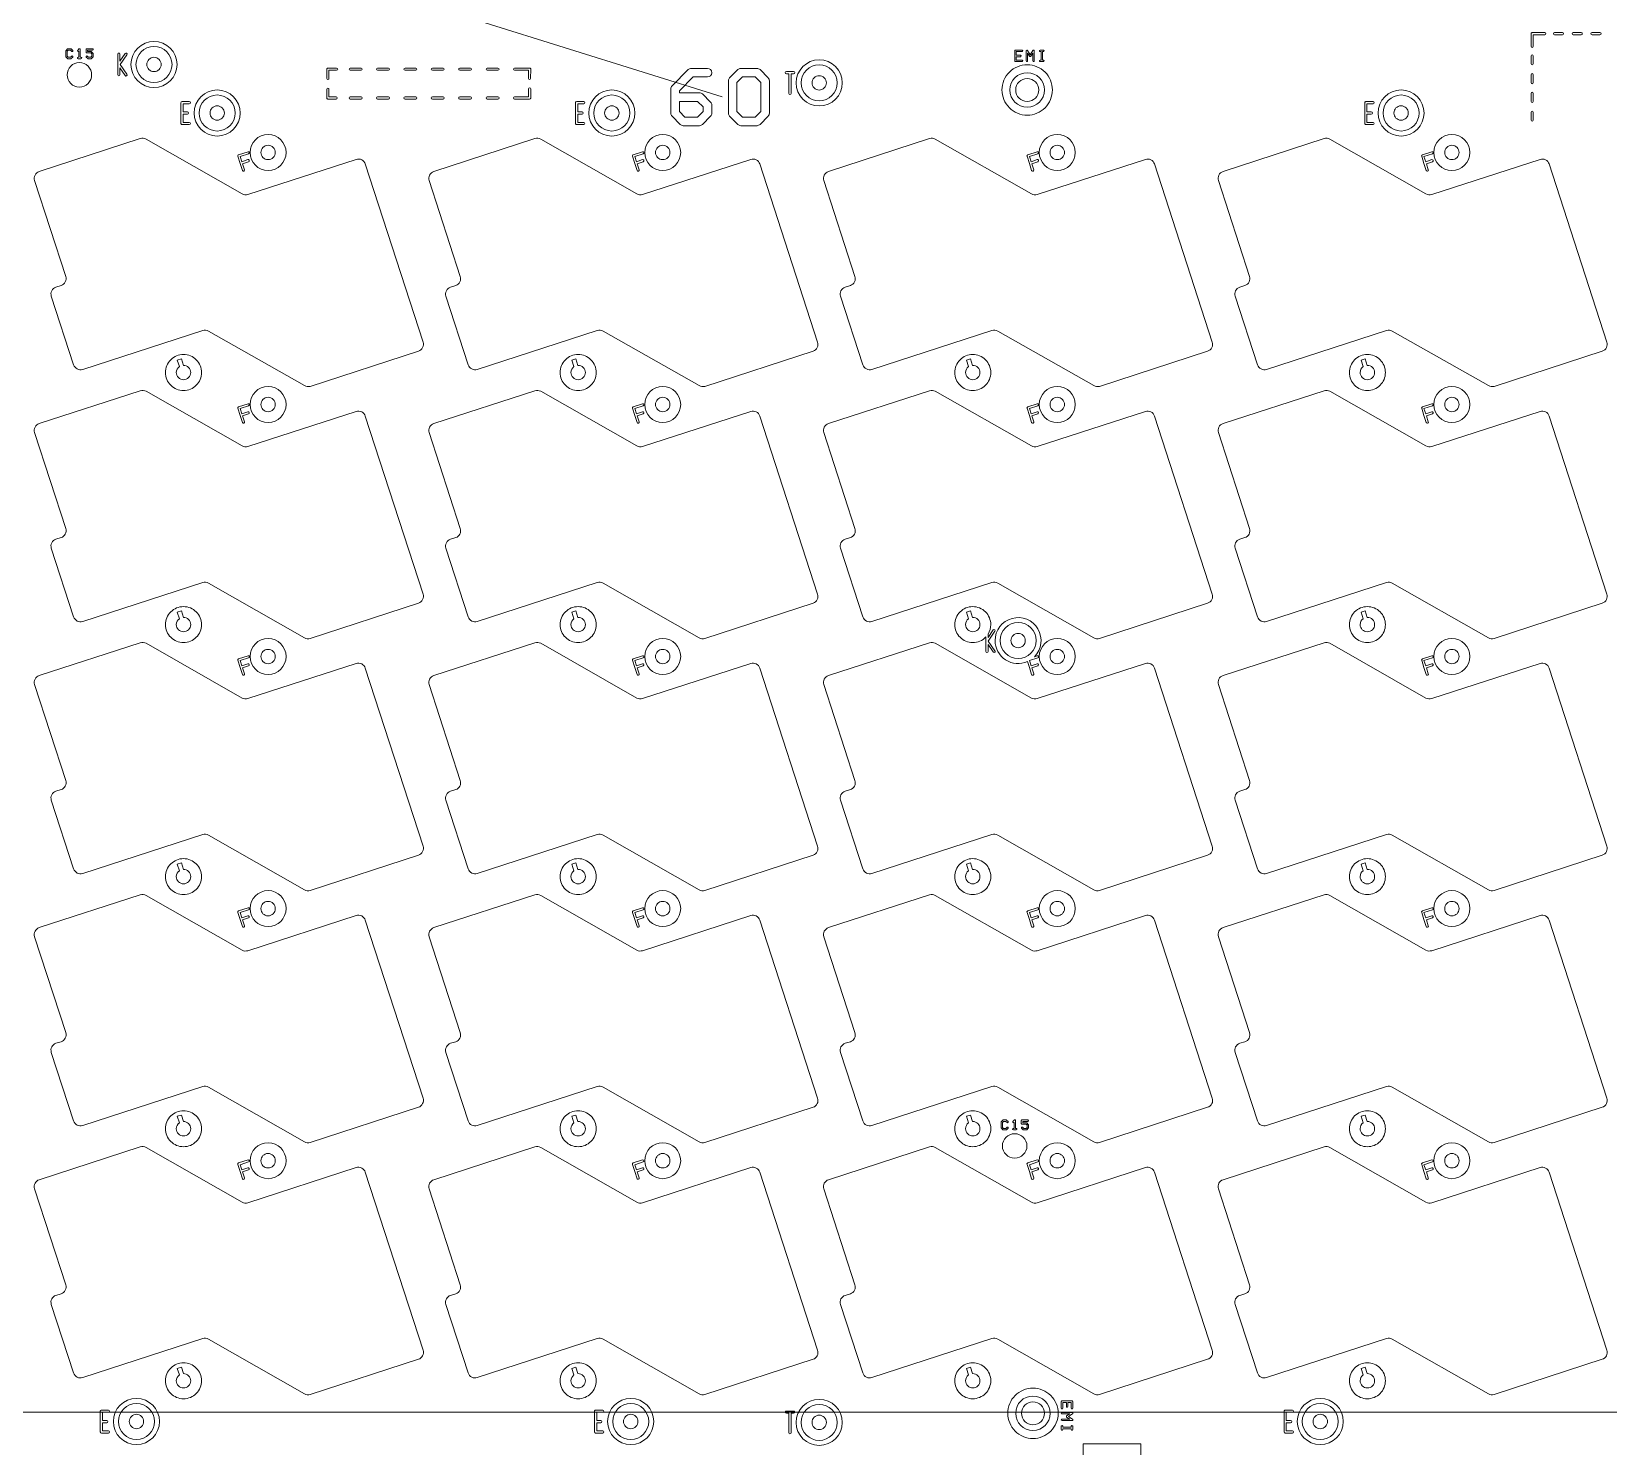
# Model space of a CAD drawing. Extents: x 3811 to 4077, y -444 to -307.
# Drawn here: x 4045.59 to 4056.54, y -386.35 to -376.53 of the extents above; entities that cross this region are included whole.
import ezdxf

# ---------------------------------------------------------------- set-up
doc = ezdxf.new("R2010")
doc.units = 0
doc.layers.get('0').update_dxf_attribs({"lineweight": 9})
doc.layers.add('備註', color=1, linetype='Continuous', lineweight=9)

msp = doc.modelspace()

# ---------------------------------------------------------------- linework, layer by layer
msp.add_line((4052.601, -376.735), (4052.59, -376.735))
at = {"linetype": 'Continuous'}
for points in [[(4055.999, -376.629), (4055.999, -376.541, -0.414239), (4056.007, -376.534), (4056.094, -376.534, -1), (4056.094, -376.549), (4056.014, -376.549), (4056.014, -376.629, -1)], [(4056.162, -376.549, -1), (4056.162, -376.534), (4056.217, -376.534, -1), (4056.217, -376.549)], [(4056.292, -376.549, -1), (4056.292, -376.534), (4056.347, -376.534, -1), (4056.347, -376.549)], [(4056.422, -376.549, -1), (4056.422, -376.534), (4056.477, -376.534, -1), (4056.477, -376.549)], [(4045.825, -376.7), (4045.825, -376.66, -0.200121), (4045.827, -376.657), (4045.837, -376.647, -0.200121), (4045.84, -376.646), (4045.86, -376.646, -0.200121), (4045.863, -376.647), (4045.873, -376.657, -1), (4045.866, -376.664), (4045.858, -376.656), (4045.842, -376.656), (4045.835, -376.663), (4045.835, -376.698), (4045.842, -376.705), (4045.858, -376.705), (4045.866, -376.697, -1), (4045.873, -376.704), (4045.863, -376.714, -0.200121), (4045.86, -376.715), (4045.84, -376.715, -0.200121), (4045.837, -376.714), (4045.827, -376.704, -0.200121)], [(4045.965, -376.67), (4045.965, -376.651, -0.414253), (4045.97, -376.646), (4046.01, -376.646, -1), (4046.01, -376.656), (4045.975, -376.656), (4045.975, -376.665), (4046, -376.665, -0.200121), (4046.003, -376.667), (4046.013, -376.677, -0.200121), (4046.015, -376.68), (4046.015, -376.7, -0.200121), (4046.013, -376.704), (4046.003, -376.714, -0.200121), (4046, -376.715), (4045.98, -376.715, -0.200121), (4045.977, -376.714), (4045.967, -376.704, -1), (4045.974, -376.697), (4045.982, -376.705), (4045.998, -376.705), (4046.005, -376.698), (4046.005, -376.682), (4045.998, -376.675), (4045.97, -376.675, -0.414253)], [(4045.834, -376.827, -0.414215), (4045.919, -376.742, -0.414215), (4046.004, -376.827, -0.414215), (4045.919, -376.912, -0.414215)], [(4046.387, -376.755, -0.414217), (4046.437, -376.705, -0.414217), (4046.487, -376.755, -0.414217), (4046.437, -376.805, -0.414217)], [(4052.325, -376.932, -0.414215), (4052.5, -376.757, -0.414215), (4052.675, -376.932, -0.414215), (4052.5, -377.107, -0.414215)], [(4052.413, -376.73), (4052.413, -376.696), (4052.413, -376.661, -0.414253), (4052.418, -376.656), (4052.464, -376.656, -1), (4052.464, -376.666), (4052.423, -376.666), (4052.423, -376.691), (4052.453, -376.691, -1), (4052.453, -376.701), (4052.423, -376.701), (4052.423, -376.725), (4052.464, -376.725, -1), (4052.464, -376.735), (4052.418, -376.735, -0.414253)], [(4055.999, -376.751), (4055.999, -376.696, -1), (4056.014, -376.696), (4056.014, -376.751, -1)], [(4047.637, -376.852), (4047.637, -376.788, -0.414241), (4047.645, -376.78), (4047.705, -376.78, -1), (4047.705, -376.795), (4047.652, -376.795), (4047.652, -376.852, -1)], [(4047.8, -376.795, -1), (4047.8, -376.78), (4047.875, -376.78, -1), (4047.875, -376.795)], [(4047.99, -376.795, -1), (4047.99, -376.78), (4048.065, -376.78, -1), (4048.065, -376.795)], [(4048.18, -376.795, -1), (4048.18, -376.78), (4048.255, -376.78, -1), (4048.255, -376.795)], [(4048.37, -376.795, -1), (4048.37, -376.78), (4048.445, -376.78, -1), (4048.445, -376.795)], [(4048.56, -376.795, -1), (4048.56, -376.78), (4048.635, -376.78, -1), (4048.635, -376.795)], [(4048.75, -376.795, -1), (4048.75, -376.78), (4048.825, -376.78, -1), (4048.825, -376.795)], [(4048.94, -376.795, -1), (4048.94, -376.78), (4049.045, -376.78, -0.414526), (4049.053, -376.788), (4049.052, -376.852, -1), (4049.037, -376.852), (4049.038, -376.795)], [(4050.025, -377.093), (4050.025, -376.981), (4050.025, -376.925, -0.199467), (4050.034, -376.903), (4050.146, -376.791, -0.199467), (4050.167, -376.782), (4050.28, -376.782, -1), (4050.28, -376.842), (4050.18, -376.842), (4050.085, -376.937), (4050.085, -376.951), (4050.224, -376.951, -0.199467), (4050.245, -376.96), (4050.301, -377.016, -0.199467), (4050.31, -377.037), (4050.31, -377.093, -0.199467), (4050.301, -377.115), (4050.245, -377.171, -0.199467), (4050.224, -377.18), (4050.111, -377.18, -0.199467), (4050.09, -377.171), (4050.034, -377.115, -0.199467)], [(4050.425, -377.093), (4050.425, -376.868, -0.199467), (4050.434, -376.847), (4050.49, -376.791, -0.199467), (4050.511, -376.782), (4050.624, -376.782, -0.199467), (4050.645, -376.791), (4050.701, -376.847, -0.199467), (4050.71, -376.868), (4050.71, -377.093, -0.199467), (4050.701, -377.115), (4050.645, -377.171, -0.199467), (4050.624, -377.18), (4050.511, -377.18, -0.199467), (4050.49, -377.171), (4050.434, -377.115, -0.199467)], [(4050.828, -376.819, -1), (4050.828, -376.804), (4050.853, -376.804), (4050.878, -376.804, -1), (4050.878, -376.819), (4050.86, -376.819), (4050.86, -376.956, -1), (4050.845, -376.956), (4050.845, -376.819)], [(4051.006, -376.883, -0.414217), (4051.056, -376.833, -0.414217), (4051.106, -376.883, -0.414217), (4051.056, -376.933, -0.414217)], [(4055.999, -376.881), (4055.999, -376.826, -1), (4056.014, -376.826), (4056.014, -376.881, -1)], [(4047.637, -376.988), (4047.637, -376.927, -1), (4047.652, -376.927), (4047.652, -376.98), (4047.702, -376.98, -1), (4047.702, -376.995), (4047.645, -376.995, -0.414241)], [(4047.8, -376.995, -1), (4047.8, -376.98), (4047.875, -376.98, -1), (4047.875, -376.995)], [(4047.99, -376.995, -1), (4047.99, -376.98), (4048.065, -376.98, -1), (4048.065, -376.995)], [(4048.18, -376.995, -1), (4048.18, -376.98), (4048.255, -376.98, -1), (4048.255, -376.995)], [(4048.37, -376.995, -1), (4048.37, -376.98), (4048.445, -376.98, -1), (4048.445, -376.995)], [(4048.56, -376.995, -1), (4048.56, -376.98), (4048.635, -376.98, -1), (4048.635, -376.995)], [(4048.75, -376.995, -1), (4048.75, -376.98), (4048.825, -376.98, -1), (4048.825, -376.995)], [(4048.94, -376.995, -1), (4048.94, -376.98), (4049.038, -376.98), (4049.038, -376.924, -1), (4049.053, -376.924), (4049.053, -376.988, -0.414241), (4049.045, -376.995)], [(4055.999, -377.011), (4055.999, -376.956, -1), (4056.014, -376.956), (4056.014, -377.011, -1)], [(4046.624, -377.165), (4046.624, -377.093), (4046.624, -377.021, -0.414241), (4046.632, -377.013), (4046.682, -377.013, -1), (4046.682, -377.028), (4046.639, -377.028), (4046.639, -377.085), (4046.669, -377.085, -1), (4046.669, -377.1), (4046.639, -377.1), (4046.639, -377.157), (4046.682, -377.157, -1), (4046.682, -377.172), (4046.632, -377.172, -0.414241)], [(4046.826, -377.092, -0.414217), (4046.876, -377.042, -0.414217), (4046.926, -377.092, -0.414217), (4046.876, -377.142, -0.414217)], [(4049.364, -377.165), (4049.364, -377.093), (4049.364, -377.021, -0.414241), (4049.372, -377.013), (4049.422, -377.013, -1), (4049.422, -377.028), (4049.379, -377.028), (4049.379, -377.085), (4049.409, -377.085, -1), (4049.409, -377.1), (4049.379, -377.1), (4049.379, -377.157), (4049.422, -377.157, -1), (4049.422, -377.172), (4049.372, -377.172, -0.414241)], [(4049.566, -377.092, -0.414217), (4049.616, -377.042, -0.414217), (4049.666, -377.092, -0.414217), (4049.616, -377.142, -0.414217)], [(4054.844, -377.165), (4054.844, -377.093), (4054.844, -377.021, -0.414241), (4054.852, -377.013), (4054.902, -377.013, -1), (4054.902, -377.028), (4054.859, -377.028), (4054.859, -377.085), (4054.889, -377.085, -1), (4054.889, -377.1), (4054.859, -377.1), (4054.859, -377.157), (4054.902, -377.157, -1), (4054.902, -377.172), (4054.852, -377.172, -0.414241)], [(4055.046, -377.092, -0.414217), (4055.096, -377.042, -0.414217), (4055.146, -377.092, -0.414217), (4055.096, -377.142, -0.414217)], [(4055.999, -377.141), (4055.999, -377.086, -1), (4056.014, -377.086), (4056.014, -377.141, -1)], [(4045.608, -377.561, -0.41422), (4045.64, -377.498), (4046.342, -377.27, -0.211093), (4046.382, -377.274), (4047.049, -377.654, 0.211093), (4047.089, -377.658), (4047.841, -377.414, -0.41422), (4047.904, -377.446), (4048.305, -378.682, -0.414215), (4048.273, -378.745), (4047.522, -378.99, -0.211093), (4047.482, -378.985), (4046.815, -378.606, 0.211091), (4046.775, -378.601), (4045.942, -378.872, -0.414218), (4045.879, -378.84), (4045.724, -378.364, -0.414217), (4045.756, -378.301), (4045.792, -378.29, 0.414216), (4045.824, -378.227)], [(4048.348, -377.561, -0.41422), (4048.38, -377.498), (4049.082, -377.27, -0.211093), (4049.122, -377.274), (4049.789, -377.654, 0.211093), (4049.829, -377.658), (4050.581, -377.414, -0.41422), (4050.644, -377.446), (4051.045, -378.682, -0.414215), (4051.013, -378.745), (4050.262, -378.99, -0.211093), (4050.222, -378.985), (4049.555, -378.606, 0.211091), (4049.515, -378.601), (4048.682, -378.872, -0.414218), (4048.619, -378.84), (4048.464, -378.364, -0.414217), (4048.496, -378.301), (4048.532, -378.29, 0.414216), (4048.564, -378.227)], [(4051.088, -377.561, -0.41422), (4051.12, -377.498), (4051.822, -377.27, -0.211093), (4051.862, -377.274), (4052.529, -377.654, 0.211093), (4052.569, -377.658), (4053.321, -377.414, -0.41422), (4053.384, -377.446), (4053.785, -378.682, -0.414215), (4053.753, -378.745), (4053.002, -378.99, -0.211093), (4052.962, -378.985), (4052.295, -378.606, 0.211091), (4052.255, -378.601), (4051.422, -378.872, -0.414218), (4051.359, -378.84), (4051.204, -378.364, -0.414217), (4051.236, -378.301), (4051.272, -378.29, 0.414216), (4051.304, -378.227)], [(4053.828, -377.561, -0.41422), (4053.86, -377.498), (4054.562, -377.27, -0.211093), (4054.602, -377.274), (4055.269, -377.654, 0.211093), (4055.309, -377.658), (4056.061, -377.414, -0.41422), (4056.124, -377.446), (4056.525, -378.682, -0.414215), (4056.493, -378.745), (4055.742, -378.99, -0.211093), (4055.702, -378.985), (4055.035, -378.606, 0.211091), (4054.995, -378.601), (4054.162, -378.872, -0.414218), (4054.099, -378.84), (4053.944, -378.364, -0.414217), (4053.976, -378.301), (4054.012, -378.29, 0.414216), (4054.044, -378.227)], [(4047.019, -377.392, -0.414237), (4047.024, -377.382), (4047.09, -377.361, -1), (4047.094, -377.375), (4047.035, -377.394), (4047.047, -377.43), (4047.089, -377.416, -1), (4047.094, -377.43), (4047.052, -377.444), (4047.065, -377.486, -1), (4047.051, -377.491), (4047.035, -377.442), (4047.035, -377.442)], [(4047.179, -377.366, 0.414217), (4047.229, -377.416, 0.414217), (4047.279, -377.366, 0.414217), (4047.229, -377.316, 0.414217)], [(4049.759, -377.392, -0.414237), (4049.764, -377.382), (4049.83, -377.361, -1), (4049.834, -377.375), (4049.775, -377.394), (4049.787, -377.43), (4049.829, -377.416, -1), (4049.834, -377.43), (4049.792, -377.444), (4049.805, -377.486, -1), (4049.791, -377.491), (4049.775, -377.442), (4049.775, -377.442)], [(4049.919, -377.366, 0.414217), (4049.969, -377.416, 0.414217), (4050.019, -377.366, 0.414217), (4049.969, -377.316, 0.414217)], [(4052.499, -377.392, -0.414237), (4052.504, -377.382), (4052.57, -377.361, -1), (4052.574, -377.375), (4052.515, -377.394), (4052.527, -377.43), (4052.569, -377.416, -1), (4052.574, -377.43), (4052.532, -377.444), (4052.545, -377.486, -1), (4052.531, -377.491), (4052.515, -377.442), (4052.515, -377.442)], [(4052.659, -377.366, 0.414217), (4052.709, -377.416, 0.414217), (4052.759, -377.366, 0.414217), (4052.709, -377.316, 0.414217)], [(4055.239, -377.392, -0.414237), (4055.244, -377.382), (4055.31, -377.361, -1), (4055.314, -377.375), (4055.255, -377.394), (4055.267, -377.43), (4055.309, -377.416, -1), (4055.314, -377.43), (4055.272, -377.444), (4055.285, -377.486, -1), (4055.271, -377.491), (4055.255, -377.442), (4055.255, -377.442)], [(4055.399, -377.366, 0.414217), (4055.449, -377.416, 0.414217), (4055.499, -377.366, 0.414217), (4055.449, -377.316, 0.414217)], [(4046.517, -378.894, -0.414215), (4046.642, -378.769, -0.414215), (4046.767, -378.894, -0.414215), (4046.642, -379.019, -0.414215)], [(4046.592, -378.894, 0.414217), (4046.642, -378.944, 0.414217), (4046.692, -378.894, 0.414217), (4046.642, -378.844, 0.002897), (4046.641, -378.844), (4046.627, -378.799), (4046.598, -378.808), (4046.613, -378.853, 0.242589)], [(4049.257, -378.894, -0.414215), (4049.382, -378.769, -0.414215), (4049.507, -378.894, -0.414215), (4049.382, -379.019, -0.414215)], [(4049.332, -378.894, 0.414217), (4049.382, -378.944, 0.414217), (4049.432, -378.894, 0.414217), (4049.382, -378.844, 0.002897), (4049.381, -378.844), (4049.367, -378.799), (4049.338, -378.808), (4049.353, -378.853, 0.242589)], [(4051.997, -378.894, -0.414215), (4052.122, -378.769, -0.414215), (4052.247, -378.894, -0.414215), (4052.122, -379.019, -0.414215)], [(4052.072, -378.894, 0.414217), (4052.122, -378.944, 0.414217), (4052.172, -378.894, 0.414217), (4052.122, -378.844, 0.002897), (4052.121, -378.844), (4052.107, -378.799), (4052.078, -378.808), (4052.093, -378.853, 0.242589)], [(4054.737, -378.894, -0.414215), (4054.862, -378.769, -0.414215), (4054.987, -378.894, -0.414215), (4054.862, -379.019, -0.414215)], [(4054.812, -378.894, 0.414217), (4054.862, -378.944, 0.414217), (4054.912, -378.894, 0.414217), (4054.862, -378.844, 0.002897), (4054.861, -378.844), (4054.847, -378.799), (4054.818, -378.808), (4054.833, -378.853, 0.242589)], [(4045.608, -379.311, -0.41422), (4045.64, -379.248), (4046.342, -379.02, -0.211093), (4046.382, -379.024), (4047.049, -379.404, 0.211093), (4047.089, -379.408), (4047.841, -379.164, -0.41422), (4047.904, -379.196), (4048.305, -380.432, -0.414215), (4048.273, -380.495), (4047.522, -380.74, -0.211093), (4047.482, -380.735), (4046.815, -380.356, 0.211091), (4046.775, -380.351), (4045.942, -380.622, -0.414218), (4045.879, -380.59), (4045.724, -380.114, -0.414217), (4045.756, -380.051), (4045.792, -380.04, 0.414216), (4045.824, -379.977)], [(4048.348, -379.311, -0.41422), (4048.38, -379.248), (4049.082, -379.02, -0.211093), (4049.122, -379.024), (4049.789, -379.404, 0.211093), (4049.829, -379.408), (4050.581, -379.164, -0.41422), (4050.644, -379.196), (4051.045, -380.432, -0.414215), (4051.013, -380.495), (4050.262, -380.74, -0.211093), (4050.222, -380.735), (4049.555, -380.356, 0.211091), (4049.515, -380.351), (4048.682, -380.622, -0.414218), (4048.619, -380.59), (4048.464, -380.114, -0.414217), (4048.496, -380.051), (4048.532, -380.04, 0.414216), (4048.564, -379.977)], [(4051.088, -379.311, -0.41422), (4051.12, -379.248), (4051.822, -379.02, -0.211093), (4051.862, -379.024), (4052.529, -379.404, 0.211093), (4052.569, -379.408), (4053.321, -379.164, -0.41422), (4053.384, -379.196), (4053.785, -380.432, -0.414215), (4053.753, -380.495), (4053.002, -380.74, -0.211093), (4052.962, -380.735), (4052.295, -380.356, 0.211091), (4052.255, -380.351), (4051.422, -380.622, -0.414218), (4051.359, -380.59), (4051.204, -380.114, -0.414217), (4051.236, -380.051), (4051.272, -380.04, 0.414216), (4051.304, -379.977)], [(4053.828, -379.311, -0.41422), (4053.86, -379.248), (4054.562, -379.02, -0.211093), (4054.602, -379.024), (4055.269, -379.404, 0.211093), (4055.309, -379.408), (4056.061, -379.164, -0.41422), (4056.124, -379.196), (4056.525, -380.432, -0.414215), (4056.493, -380.495), (4055.742, -380.74, -0.211093), (4055.702, -380.735), (4055.035, -380.356, 0.211091), (4054.995, -380.351), (4054.162, -380.622, -0.414218), (4054.099, -380.59), (4053.944, -380.114, -0.414217), (4053.976, -380.051), (4054.012, -380.04, 0.414216), (4054.044, -379.977)], [(4047.019, -379.142, -0.414237), (4047.024, -379.132), (4047.09, -379.111, -1), (4047.094, -379.125), (4047.035, -379.144), (4047.047, -379.18), (4047.089, -379.166, -1), (4047.094, -379.18), (4047.052, -379.194), (4047.065, -379.236, -1), (4047.051, -379.241), (4047.035, -379.192), (4047.035, -379.192)], [(4047.179, -379.116, 0.414217), (4047.229, -379.166, 0.414217), (4047.279, -379.116, 0.414217), (4047.229, -379.066, 0.414217)], [(4049.759, -379.142, -0.414237), (4049.764, -379.132), (4049.83, -379.111, -1), (4049.834, -379.125), (4049.775, -379.144), (4049.787, -379.18), (4049.829, -379.166, -1), (4049.834, -379.18), (4049.792, -379.194), (4049.805, -379.236, -1), (4049.791, -379.241), (4049.775, -379.192), (4049.775, -379.192)], [(4049.919, -379.116, 0.414217), (4049.969, -379.166, 0.414217), (4050.019, -379.116, 0.414217), (4049.969, -379.066, 0.414217)], [(4052.499, -379.142, -0.414237), (4052.504, -379.132), (4052.57, -379.111, -1), (4052.574, -379.125), (4052.515, -379.144), (4052.527, -379.18), (4052.569, -379.166, -1), (4052.574, -379.18), (4052.532, -379.194), (4052.545, -379.236, -1), (4052.531, -379.241), (4052.515, -379.192), (4052.515, -379.192)], [(4052.659, -379.116, 0.414217), (4052.709, -379.166, 0.414217), (4052.759, -379.116, 0.414217), (4052.709, -379.066, 0.414217)], [(4055.239, -379.142, -0.414237), (4055.244, -379.132), (4055.31, -379.111, -1), (4055.314, -379.125), (4055.255, -379.144), (4055.267, -379.18), (4055.309, -379.166, -1), (4055.314, -379.18), (4055.272, -379.194), (4055.285, -379.236, -1), (4055.271, -379.241), (4055.255, -379.192), (4055.255, -379.192)], [(4055.399, -379.116, 0.414217), (4055.449, -379.166, 0.414217), (4055.499, -379.116, 0.414217), (4055.449, -379.066, 0.414217)], [(4046.517, -380.644, -0.414215), (4046.642, -380.519, -0.414215), (4046.767, -380.644, -0.414215), (4046.642, -380.769, -0.414215)], [(4046.592, -380.644, 0.414217), (4046.642, -380.694, 0.414217), (4046.692, -380.644, 0.414217), (4046.642, -380.594, 0.002897), (4046.641, -380.594), (4046.627, -380.549), (4046.598, -380.558), (4046.613, -380.603, 0.242589)], [(4049.257, -380.644, -0.414215), (4049.382, -380.519, -0.414215), (4049.507, -380.644, -0.414215), (4049.382, -380.769, -0.414215)], [(4049.332, -380.644, 0.414217), (4049.382, -380.694, 0.414217), (4049.432, -380.644, 0.414217), (4049.382, -380.594, 0.002897), (4049.381, -380.594), (4049.367, -380.549), (4049.338, -380.558), (4049.353, -380.603, 0.242589)], [(4052.072, -380.644, 0.414217), (4052.122, -380.694, 0.414217), (4052.172, -380.644, 0.414217), (4052.122, -380.594, 0.002897), (4052.121, -380.594), (4052.107, -380.549), (4052.078, -380.558), (4052.093, -380.603, 0.242589)], [(4052.277, -380.755, -1.492289), (4052.55, -380.867), (4052.57, -380.861, -1), (4052.574, -380.875), (4052.515, -380.894), (4052.527, -380.93), (4052.569, -380.916, -1), (4052.574, -380.93), (4052.532, -380.944), (4052.545, -380.986, -1), (4052.531, -380.991), (4052.515, -380.942), (4052.515, -380.942), (4052.502, -380.901, -0.543081)], [(4054.737, -380.644, -0.414215), (4054.862, -380.519, -0.414215), (4054.987, -380.644, -0.414215), (4054.862, -380.769, -0.414215)], [(4054.812, -380.644, 0.414217), (4054.862, -380.694, 0.414217), (4054.912, -380.644, 0.414217), (4054.862, -380.594, 0.002897), (4054.861, -380.594), (4054.847, -380.549), (4054.818, -380.558), (4054.833, -380.603, 0.242589)], [(4052.387, -380.755, -0.414217), (4052.437, -380.705, -0.414217), (4052.487, -380.755, -0.414217), (4052.437, -380.805, -0.414217)], [(4045.608, -381.061, -0.41422), (4045.64, -380.998), (4046.342, -380.77, -0.211093), (4046.382, -380.774), (4047.049, -381.154, 0.211093), (4047.089, -381.158), (4047.841, -380.914, -0.41422), (4047.904, -380.946), (4048.305, -382.182, -0.414215), (4048.273, -382.245), (4047.522, -382.49, -0.211093), (4047.482, -382.485), (4046.815, -382.106, 0.211091), (4046.775, -382.101), (4045.942, -382.372, -0.414218), (4045.879, -382.34), (4045.724, -381.864, -0.414217), (4045.756, -381.801), (4045.792, -381.79, 0.414216), (4045.824, -381.727)], [(4048.348, -381.061, -0.41422), (4048.38, -380.998), (4049.082, -380.77, -0.211093), (4049.122, -380.774), (4049.789, -381.154, 0.211093), (4049.829, -381.158), (4050.581, -380.914, -0.41422), (4050.644, -380.946), (4051.045, -382.182, -0.414215), (4051.013, -382.245), (4050.262, -382.49, -0.211093), (4050.222, -382.485), (4049.555, -382.106, 0.211091), (4049.515, -382.101), (4048.682, -382.372, -0.414218), (4048.619, -382.34), (4048.464, -381.864, -0.414217), (4048.496, -381.801), (4048.532, -381.79, 0.414216), (4048.564, -381.727)], [(4051.088, -381.061, -0.41422), (4051.12, -380.998), (4051.822, -380.77, -0.211093), (4051.862, -380.774), (4052.529, -381.154, 0.211093), (4052.569, -381.158), (4053.321, -380.914, -0.41422), (4053.384, -380.946), (4053.785, -382.182, -0.414215), (4053.753, -382.245), (4053.002, -382.49, -0.211093), (4052.962, -382.485), (4052.295, -382.106, 0.211091), (4052.255, -382.101), (4051.422, -382.372, -0.414218), (4051.359, -382.34), (4051.204, -381.864, -0.414217), (4051.236, -381.801), (4051.272, -381.79, 0.414216), (4051.304, -381.727)], [(4053.828, -381.061, -0.41422), (4053.86, -380.998), (4054.562, -380.77, -0.211093), (4054.602, -380.774), (4055.269, -381.154, 0.211093), (4055.309, -381.158), (4056.061, -380.914, -0.41422), (4056.124, -380.946), (4056.525, -382.182, -0.414215), (4056.493, -382.245), (4055.742, -382.49, -0.211093), (4055.702, -382.485), (4055.035, -382.106, 0.211091), (4054.995, -382.101), (4054.162, -382.372, -0.414218), (4054.099, -382.34), (4053.944, -381.864, -0.414217), (4053.976, -381.801), (4054.012, -381.79, 0.414216), (4054.044, -381.727)], [(4047.019, -380.892, -0.414237), (4047.024, -380.882), (4047.09, -380.861, -1), (4047.094, -380.875), (4047.035, -380.894), (4047.047, -380.93), (4047.089, -380.916, -1), (4047.094, -380.93), (4047.052, -380.944), (4047.065, -380.986, -1), (4047.051, -380.991), (4047.035, -380.942), (4047.035, -380.942)], [(4047.179, -380.866, 0.414217), (4047.229, -380.916, 0.414217), (4047.279, -380.866, 0.414217), (4047.229, -380.816, 0.414217)], [(4049.759, -380.892, -0.414237), (4049.764, -380.882), (4049.83, -380.861, -1), (4049.834, -380.875), (4049.775, -380.894), (4049.787, -380.93), (4049.829, -380.916, -1), (4049.834, -380.93), (4049.792, -380.944), (4049.805, -380.986, -1), (4049.791, -380.991), (4049.775, -380.942), (4049.775, -380.942)], [(4049.919, -380.866, 0.414217), (4049.969, -380.916, 0.414217), (4050.019, -380.866, 0.414217), (4049.969, -380.816, 0.414217)], [(4052.659, -380.866, 0.414217), (4052.709, -380.916, 0.414217), (4052.759, -380.866, 0.414217), (4052.709, -380.816, 0.414217)], [(4055.239, -380.892, -0.414237), (4055.244, -380.882), (4055.31, -380.861, -1), (4055.314, -380.875), (4055.255, -380.894), (4055.267, -380.93), (4055.309, -380.916, -1), (4055.314, -380.93), (4055.272, -380.944), (4055.285, -380.986, -1), (4055.271, -380.991), (4055.255, -380.942), (4055.255, -380.942)], [(4055.399, -380.866, 0.414217), (4055.449, -380.916, 0.414217), (4055.499, -380.866, 0.414217), (4055.449, -380.816, 0.414217)], [(4046.517, -382.394, -0.414215), (4046.642, -382.269, -0.414215), (4046.767, -382.394, -0.414215), (4046.642, -382.519, -0.414215)], [(4046.592, -382.394, 0.414217), (4046.642, -382.444, 0.414217), (4046.692, -382.394, 0.414217), (4046.642, -382.344, 0.002897), (4046.641, -382.344), (4046.627, -382.299), (4046.598, -382.308), (4046.613, -382.353, 0.242589)], [(4049.257, -382.394, -0.414215), (4049.382, -382.269, -0.414215), (4049.507, -382.394, -0.414215), (4049.382, -382.519, -0.414215)], [(4049.332, -382.394, 0.414217), (4049.382, -382.444, 0.414217), (4049.432, -382.394, 0.414217), (4049.382, -382.344, 0.002897), (4049.381, -382.344), (4049.367, -382.299), (4049.338, -382.308), (4049.353, -382.353, 0.242589)], [(4051.997, -382.394, -0.414215), (4052.122, -382.269, -0.414215), (4052.247, -382.394, -0.414215), (4052.122, -382.519, -0.414215)], [(4052.072, -382.394, 0.414217), (4052.122, -382.444, 0.414217), (4052.172, -382.394, 0.414217), (4052.122, -382.344, 0.002897), (4052.121, -382.344), (4052.107, -382.299), (4052.078, -382.308), (4052.093, -382.353, 0.242589)], [(4054.737, -382.394, -0.414215), (4054.862, -382.269, -0.414215), (4054.987, -382.394, -0.414215), (4054.862, -382.519, -0.414215)], [(4054.812, -382.394, 0.414217), (4054.862, -382.444, 0.414217), (4054.912, -382.394, 0.414217), (4054.862, -382.344, 0.002897), (4054.861, -382.344), (4054.847, -382.299), (4054.818, -382.308), (4054.833, -382.353, 0.242589)], [(4045.608, -382.811, -0.41422), (4045.64, -382.748), (4046.342, -382.52, -0.211093), (4046.382, -382.524), (4047.049, -382.904, 0.211093), (4047.089, -382.908), (4047.841, -382.664, -0.41422), (4047.904, -382.696), (4048.305, -383.932, -0.414215), (4048.273, -383.995), (4047.522, -384.24, -0.211093), (4047.482, -384.235), (4046.815, -383.856, 0.211091), (4046.775, -383.851), (4045.942, -384.122, -0.414218), (4045.879, -384.09), (4045.724, -383.614, -0.414217), (4045.756, -383.551), (4045.792, -383.54, 0.414216), (4045.824, -383.477)], [(4047.179, -382.616, 0.414217), (4047.229, -382.666, 0.414217), (4047.279, -382.616, 0.414217), (4047.229, -382.566, 0.414217)], [(4048.348, -382.811, -0.41422), (4048.38, -382.748), (4049.082, -382.52, -0.211093), (4049.122, -382.524), (4049.789, -382.904, 0.211093), (4049.829, -382.908), (4050.581, -382.664, -0.41422), (4050.644, -382.696), (4051.045, -383.932, -0.414215), (4051.013, -383.995), (4050.262, -384.24, -0.211093), (4050.222, -384.235), (4049.555, -383.856, 0.211091), (4049.515, -383.851), (4048.682, -384.122, -0.414218), (4048.619, -384.09), (4048.464, -383.614, -0.414217), (4048.496, -383.551), (4048.532, -383.54, 0.414216), (4048.564, -383.477)], [(4049.919, -382.616, 0.414217), (4049.969, -382.666, 0.414217), (4050.019, -382.616, 0.414217), (4049.969, -382.566, 0.414217)], [(4051.088, -382.811, -0.41422), (4051.12, -382.748), (4051.822, -382.52, -0.211093), (4051.862, -382.524), (4052.529, -382.904, 0.211093), (4052.569, -382.908), (4053.321, -382.664, -0.41422), (4053.384, -382.696), (4053.785, -383.932, -0.414215), (4053.753, -383.995), (4053.002, -384.24, -0.211093), (4052.962, -384.235), (4052.295, -383.856, 0.211091), (4052.255, -383.851), (4051.422, -384.122, -0.414218), (4051.359, -384.09), (4051.204, -383.614, -0.414217), (4051.236, -383.551), (4051.272, -383.54, 0.414216), (4051.304, -383.477)], [(4052.659, -382.616, 0.414217), (4052.709, -382.666, 0.414217), (4052.759, -382.616, 0.414217), (4052.709, -382.566, 0.414217)], [(4053.828, -382.811, -0.41422), (4053.86, -382.748), (4054.562, -382.52, -0.211093), (4054.602, -382.524), (4055.269, -382.904, 0.211093), (4055.309, -382.908), (4056.061, -382.664, -0.41422), (4056.124, -382.696), (4056.525, -383.932, -0.414215), (4056.493, -383.995), (4055.742, -384.24, -0.211093), (4055.702, -384.235), (4055.035, -383.856, 0.211091), (4054.995, -383.851), (4054.162, -384.122, -0.414218), (4054.099, -384.09), (4053.944, -383.614, -0.414217), (4053.976, -383.551), (4054.012, -383.54, 0.414216), (4054.044, -383.477)], [(4055.399, -382.616, 0.414217), (4055.449, -382.666, 0.414217), (4055.499, -382.616, 0.414217), (4055.449, -382.566, 0.414217)], [(4047.019, -382.642, -0.414237), (4047.024, -382.632), (4047.09, -382.611, -1), (4047.094, -382.625), (4047.035, -382.644), (4047.047, -382.68), (4047.089, -382.666, -1), (4047.094, -382.68), (4047.052, -382.694), (4047.065, -382.736, -1), (4047.051, -382.741), (4047.035, -382.692), (4047.035, -382.692)], [(4049.759, -382.642, -0.414237), (4049.764, -382.632), (4049.83, -382.611, -1), (4049.834, -382.625), (4049.775, -382.644), (4049.787, -382.68), (4049.829, -382.666, -1), (4049.834, -382.68), (4049.792, -382.694), (4049.805, -382.736, -1), (4049.791, -382.741), (4049.775, -382.692), (4049.775, -382.692)], [(4052.499, -382.642, -0.414237), (4052.504, -382.632), (4052.57, -382.611, -1), (4052.574, -382.625), (4052.515, -382.644), (4052.527, -382.68), (4052.569, -382.666, -1), (4052.574, -382.68), (4052.532, -382.694), (4052.545, -382.736, -1), (4052.531, -382.741), (4052.515, -382.692), (4052.515, -382.692)], [(4055.239, -382.642, -0.414237), (4055.244, -382.632), (4055.31, -382.611, -1), (4055.314, -382.625), (4055.255, -382.644), (4055.267, -382.68), (4055.309, -382.666, -1), (4055.314, -382.68), (4055.272, -382.694), (4055.285, -382.736, -1), (4055.271, -382.741), (4055.255, -382.692), (4055.255, -382.692)], [(4046.517, -384.144, -0.414215), (4046.642, -384.019, -0.414215), (4046.767, -384.144, -0.414215), (4046.642, -384.269, -0.414215)], [(4046.592, -384.144, 0.414217), (4046.642, -384.194, 0.414217), (4046.692, -384.144, 0.414217), (4046.642, -384.094, 0.002897), (4046.641, -384.094), (4046.627, -384.049), (4046.598, -384.058), (4046.613, -384.103, 0.242589)], [(4049.257, -384.144, -0.414215), (4049.382, -384.019, -0.414215), (4049.507, -384.144, -0.414215), (4049.382, -384.269, -0.414215)], [(4049.332, -384.144, 0.414217), (4049.382, -384.194, 0.414217), (4049.432, -384.144, 0.414217), (4049.382, -384.094, 0.002897), (4049.381, -384.094), (4049.367, -384.049), (4049.338, -384.058), (4049.353, -384.103, 0.242589)], [(4051.997, -384.144, -0.414215), (4052.122, -384.019, -0.414215), (4052.247, -384.144, -0.414215), (4052.122, -384.269, -0.414215)], [(4052.072, -384.144, 0.414217), (4052.122, -384.194, 0.414217), (4052.172, -384.144, 0.414217), (4052.122, -384.094, 0.002897), (4052.121, -384.094), (4052.107, -384.049), (4052.078, -384.058), (4052.093, -384.103, 0.242589)], [(4052.319, -384.138), (4052.319, -384.098, -0.200121), (4052.321, -384.094), (4052.331, -384.084, -0.200121), (4052.334, -384.083), (4052.354, -384.083, -0.200121), (4052.357, -384.084), (4052.367, -384.094, -1), (4052.36, -384.101), (4052.352, -384.093), (4052.336, -384.093), (4052.329, -384.1), (4052.329, -384.135), (4052.336, -384.142), (4052.352, -384.142), (4052.36, -384.134, -1), (4052.367, -384.141), (4052.357, -384.151, -0.200121), (4052.354, -384.152), (4052.334, -384.152, -0.200121), (4052.331, -384.151), (4052.321, -384.141, -0.200121)], [(4052.459, -384.108), (4052.459, -384.088, -0.414253), (4052.464, -384.083), (4052.504, -384.083, -1), (4052.504, -384.093), (4052.469, -384.093), (4052.469, -384.103), (4052.494, -384.103, -0.200121), (4052.497, -384.104), (4052.507, -384.114, -0.200121), (4052.509, -384.118), (4052.509, -384.138, -0.200121), (4052.507, -384.141), (4052.497, -384.151, -0.200121), (4052.494, -384.152), (4052.474, -384.152, -0.200121), (4052.471, -384.151), (4052.461, -384.141, -1), (4052.468, -384.134), (4052.476, -384.142), (4052.492, -384.142), (4052.499, -384.135), (4052.499, -384.12), (4052.492, -384.113), (4052.464, -384.113, -0.414253)], [(4054.737, -384.144, -0.414215), (4054.862, -384.019, -0.414215), (4054.987, -384.144, -0.414215), (4054.862, -384.269, -0.414215)], [(4054.812, -384.144, 0.414217), (4054.862, -384.194, 0.414217), (4054.912, -384.144, 0.414217), (4054.862, -384.094, 0.002897), (4054.861, -384.094), (4054.847, -384.049), (4054.818, -384.058), (4054.833, -384.103, 0.242589)], [(4052.328, -384.264, -0.414215), (4052.413, -384.179, -0.414215), (4052.498, -384.264, -0.414215), (4052.413, -384.349, -0.414215)], [(4045.608, -384.561, -0.41422), (4045.64, -384.498), (4046.342, -384.27, -0.211093), (4046.382, -384.274), (4047.049, -384.654, 0.211093), (4047.089, -384.658), (4047.841, -384.414, -0.41422), (4047.904, -384.446), (4048.305, -385.682, -0.414215), (4048.273, -385.745), (4047.522, -385.99, -0.211093), (4047.482, -385.985), (4046.815, -385.606, 0.211091), (4046.775, -385.601), (4045.942, -385.872, -0.414218), (4045.879, -385.84), (4045.724, -385.364, -0.414217), (4045.756, -385.301), (4045.792, -385.29, 0.414216), (4045.824, -385.227)], [(4047.179, -384.366, 0.414217), (4047.229, -384.416, 0.414217), (4047.279, -384.366, 0.414217), (4047.229, -384.316, 0.414217)], [(4048.348, -384.561, -0.41422), (4048.38, -384.498), (4049.082, -384.27, -0.211093), (4049.122, -384.274), (4049.789, -384.654, 0.211093), (4049.829, -384.658), (4050.581, -384.414, -0.41422), (4050.644, -384.446), (4051.045, -385.682, -0.414215), (4051.013, -385.745), (4050.262, -385.99, -0.211093), (4050.222, -385.985), (4049.555, -385.606, 0.211091), (4049.515, -385.601), (4048.682, -385.872, -0.414218), (4048.619, -385.84), (4048.464, -385.364, -0.414217), (4048.496, -385.301), (4048.532, -385.29, 0.414216), (4048.564, -385.227)], [(4049.919, -384.366, 0.414217), (4049.969, -384.416, 0.414217), (4050.019, -384.366, 0.414217), (4049.969, -384.316, 0.414217)], [(4051.088, -384.561, -0.41422), (4051.12, -384.498), (4051.822, -384.27, -0.211093), (4051.862, -384.274), (4052.529, -384.654, 0.211093), (4052.569, -384.658), (4053.321, -384.414, -0.41422), (4053.384, -384.446), (4053.785, -385.682, -0.414215), (4053.753, -385.745), (4053.002, -385.99, -0.211093), (4052.962, -385.985), (4052.295, -385.606, 0.211091), (4052.255, -385.601), (4051.422, -385.872, -0.414218), (4051.359, -385.84), (4051.204, -385.364, -0.414217), (4051.236, -385.301), (4051.272, -385.29, 0.414216), (4051.304, -385.227)], [(4052.659, -384.366, 0.414217), (4052.709, -384.416, 0.414217), (4052.759, -384.366, 0.414217), (4052.709, -384.316, 0.414217)], [(4053.828, -384.561, -0.41422), (4053.86, -384.498), (4054.562, -384.27, -0.211093), (4054.602, -384.274), (4055.269, -384.654, 0.211093), (4055.309, -384.658), (4056.061, -384.414, -0.41422), (4056.124, -384.446), (4056.525, -385.682, -0.414215), (4056.493, -385.745), (4055.742, -385.99, -0.211093), (4055.702, -385.985), (4055.035, -385.606, 0.211091), (4054.995, -385.601), (4054.162, -385.872, -0.414218), (4054.099, -385.84), (4053.944, -385.364, -0.414217), (4053.976, -385.301), (4054.012, -385.29, 0.414216), (4054.044, -385.227)], [(4055.399, -384.366, 0.414217), (4055.449, -384.416, 0.414217), (4055.499, -384.366, 0.414217), (4055.449, -384.316, 0.414217)], [(4047.019, -384.392, -0.414237), (4047.024, -384.382), (4047.09, -384.361, -1), (4047.094, -384.375), (4047.035, -384.394), (4047.047, -384.43), (4047.089, -384.416, -1), (4047.094, -384.43), (4047.052, -384.444), (4047.065, -384.486, -1), (4047.051, -384.491), (4047.035, -384.442), (4047.035, -384.442)], [(4049.759, -384.392, -0.414237), (4049.764, -384.382), (4049.83, -384.361, -1), (4049.834, -384.375), (4049.775, -384.394), (4049.787, -384.43), (4049.829, -384.416, -1), (4049.834, -384.43), (4049.792, -384.444), (4049.805, -384.486, -1), (4049.791, -384.491), (4049.775, -384.442), (4049.775, -384.442)], [(4052.499, -384.392, -0.414237), (4052.504, -384.382), (4052.57, -384.361, -1), (4052.574, -384.375), (4052.515, -384.394), (4052.527, -384.43), (4052.569, -384.416, -1), (4052.574, -384.43), (4052.532, -384.444), (4052.545, -384.486, -1), (4052.531, -384.491), (4052.515, -384.442), (4052.515, -384.442)], [(4055.239, -384.392, -0.414237), (4055.244, -384.382), (4055.31, -384.361, -1), (4055.314, -384.375), (4055.255, -384.394), (4055.267, -384.43), (4055.309, -384.416, -1), (4055.314, -384.43), (4055.272, -384.444), (4055.285, -384.486, -1), (4055.271, -384.491), (4055.255, -384.442), (4055.255, -384.442)], [(4046.517, -385.894, -0.414215), (4046.642, -385.769, -0.414215), (4046.767, -385.894, -0.414215), (4046.642, -386.019, -0.414215)], [(4046.592, -385.894, 0.414217), (4046.642, -385.944, 0.414217), (4046.692, -385.894, 0.414217), (4046.642, -385.844, 0.002897), (4046.641, -385.844), (4046.627, -385.799), (4046.598, -385.808), (4046.613, -385.853, 0.242589)], [(4049.257, -385.894, -0.414215), (4049.382, -385.769, -0.414215), (4049.507, -385.894, -0.414215), (4049.382, -386.019, -0.414215)], [(4049.332, -385.894, 0.414217), (4049.382, -385.944, 0.414217), (4049.432, -385.894, 0.414217), (4049.382, -385.844, 0.002897), (4049.381, -385.844), (4049.367, -385.799), (4049.338, -385.808), (4049.353, -385.853, 0.242589)], [(4051.997, -385.894, -0.414215), (4052.122, -385.769, -0.414215), (4052.247, -385.894, -0.414215), (4052.122, -386.019, -0.414215)], [(4052.072, -385.894, 0.414217), (4052.122, -385.944, 0.414217), (4052.172, -385.894, 0.414217), (4052.122, -385.844, 0.002897), (4052.121, -385.844), (4052.107, -385.799), (4052.078, -385.808), (4052.093, -385.853, 0.242589)], [(4054.737, -385.894, -0.414215), (4054.862, -385.769, -0.414215), (4054.987, -385.894, -0.414215), (4054.862, -386.019, -0.414215)], [(4054.812, -385.894, 0.414217), (4054.862, -385.944, 0.414217), (4054.912, -385.894, 0.414217), (4054.862, -385.844, 0.002897), (4054.861, -385.844), (4054.847, -385.799), (4054.818, -385.808), (4054.833, -385.853, 0.242589)], [(4052.365, -386.12, -0.414215), (4052.54, -385.945, -0.414215), (4052.715, -386.12, -0.414215), (4052.54, -386.295, -0.414215)], [(4052.737, -386.085), (4052.737, -386.039, -0.414253), (4052.742, -386.034), (4052.777, -386.034), (4052.811, -386.034, -0.414253), (4052.816, -386.039), (4052.816, -386.085, -1), (4052.806, -386.085), (4052.806, -386.044), (4052.782, -386.044), (4052.782, -386.073, -1), (4052.772, -386.073), (4052.772, -386.044), (4052.747, -386.044), (4052.747, -386.085, -1)], [(4046.064, -386.249), (4046.064, -386.177), (4046.064, -386.105, -0.414241), (4046.072, -386.098), (4046.121, -386.098, -1), (4046.121, -386.113), (4046.079, -386.113), (4046.079, -386.17), (4046.109, -386.17, -1), (4046.109, -386.185), (4046.079, -386.185), (4046.079, -386.242), (4046.121, -386.242, -1), (4046.121, -386.257), (4046.072, -386.257, -0.414241)], [(4046.265, -386.177, -0.414217), (4046.315, -386.127, -0.414217), (4046.365, -386.177, -0.414217), (4046.315, -386.227, -0.414217)], [(4049.496, -386.249), (4049.496, -386.177), (4049.496, -386.105, -0.414241), (4049.503, -386.098), (4049.553, -386.098, -1), (4049.553, -386.113), (4049.511, -386.113), (4049.511, -386.17), (4049.54, -386.17, -1), (4049.54, -386.185), (4049.511, -386.185), (4049.511, -386.242), (4049.553, -386.242, -1), (4049.553, -386.257), (4049.503, -386.257, -0.414241)], [(4049.697, -386.177, -0.414217), (4049.747, -386.127, -0.414217), (4049.797, -386.177, -0.414217), (4049.747, -386.227, -0.414217)], [(4050.828, -386.119, -1), (4050.828, -386.104), (4050.853, -386.104), (4050.878, -386.104, -1), (4050.878, -386.119), (4050.86, -386.119), (4050.86, -386.256, -1), (4050.845, -386.256), (4050.845, -386.119)], [(4051.006, -386.183, -0.414217), (4051.056, -386.133, -0.414217), (4051.106, -386.183, -0.414217), (4051.056, -386.233, -0.414217)], [(4054.284, -386.249), (4054.284, -386.177), (4054.284, -386.105, -0.414241), (4054.292, -386.098), (4054.341, -386.098, -1), (4054.341, -386.113), (4054.299, -386.113), (4054.299, -386.17), (4054.329, -386.17, -1), (4054.329, -386.185), (4054.299, -386.185), (4054.299, -386.242), (4054.341, -386.242, -1), (4054.341, -386.257), (4054.292, -386.257, -0.414241)], [(4054.485, -386.177, -0.414217), (4054.535, -386.127, -0.414217), (4054.585, -386.177, -0.414217), (4054.535, -386.227, -0.414217)]]:
    msp.add_lwpolyline(points, format="xyb", close=True, dxfattribs=at)
for points in [[(4045.907, -376.657), (4045.916, -376.647, -0.669786), (4045.925, -376.651), (4045.925, -376.705), (4045.93, -376.705, -1), (4045.93, -376.715), (4045.92, -376.715)], [(4045.915, -376.663), (4045.914, -376.664, -1), (4045.907, -376.657)], [(4045.92, -376.715), (4045.91, -376.715, -1), (4045.91, -376.705), (4045.915, -376.705), (4045.915, -376.663)], [(4046.185, -376.827), (4046.185, -376.683, -1), (4046.2, -376.683), (4046.2, -376.731)], [(4046.2, -376.731), (4046.236, -376.679, -1), (4046.249, -376.688), (4046.202, -376.755), (4046.249, -376.823, -1), (4046.236, -376.832), (4046.2, -376.779)], [(4052.493, -376.73), (4052.493, -376.661, -0.742416), (4052.502, -376.658), (4052.521, -376.687)], [(4052.503, -376.677), (4052.503, -376.73, -1), (4052.493, -376.73)], [(4052.539, -376.677), (4052.525, -376.698, -0.535214), (4052.517, -376.698), (4052.503, -376.677)], [(4052.521, -376.687), (4052.54, -376.658, -0.742402), (4052.549, -376.661), (4052.549, -376.73, -1), (4052.539, -376.73), (4052.539, -376.677)], [(4052.59, -376.735, -1), (4052.59, -376.725), (4052.596, -376.725), (4052.596, -376.666), (4052.59, -376.666, -1), (4052.59, -376.656), (4052.601, -376.656), (4052.613, -376.656, -1), (4052.613, -376.666), (4052.606, -376.666), (4052.606, -376.725), (4052.613, -376.725, -1), (4052.613, -376.735), (4052.601, -376.735)], [(4046.2, -376.779), (4046.2, -376.827, -1), (4046.185, -376.827)], [(4051.997, -380.644, -0.414215), (4052.122, -380.519, -0.414215), (4052.247, -380.644, -0.140407), (4052.228, -380.71), (4052.228, -380.734)], [(4052.213, -380.73, -0.206851), (4052.122, -380.769, -0.414215), (4051.997, -380.644)], [(4052.228, -380.734), (4052.264, -380.681, -1), (4052.276, -380.69), (4052.229, -380.758), (4052.276, -380.825, -1), (4052.264, -380.834), (4052.228, -380.782)], [(4052.228, -380.782), (4052.228, -380.83, -1), (4052.213, -380.83), (4052.213, -380.73)], [(4052.409, -384.1), (4052.408, -384.101, -1), (4052.401, -384.094)], [(4052.414, -384.152), (4052.404, -384.152, -1), (4052.404, -384.142), (4052.409, -384.142), (4052.409, -384.1)], [(4052.401, -384.094), (4052.41, -384.084, -0.669786), (4052.419, -384.088), (4052.419, -384.142), (4052.424, -384.142, -1), (4052.424, -384.152), (4052.414, -384.152)], [(4052.795, -386.124), (4052.742, -386.124, -1), (4052.742, -386.114), (4052.811, -386.114, -0.742416), (4052.814, -386.123), (4052.786, -386.142)], [(4052.742, -386.17, -1), (4052.742, -386.16), (4052.795, -386.16)], [(4052.786, -386.142), (4052.814, -386.161, -0.742402), (4052.811, -386.17), (4052.742, -386.17)], [(4052.795, -386.16), (4052.774, -386.146, -0.535214), (4052.774, -386.138), (4052.795, -386.124)], [(4052.737, -386.233), (4052.737, -386.222), (4052.737, -386.21, -1), (4052.747, -386.21), (4052.747, -386.217), (4052.806, -386.217), (4052.806, -386.21, -1), (4052.816, -386.21), (4052.816, -386.222)], [(4052.816, -386.222), (4052.816, -386.233, -1), (4052.806, -386.233), (4052.806, -386.227), (4052.747, -386.227), (4052.747, -386.233, -1), (4052.737, -386.233)]]:
    msp.add_lwpolyline(points, format="xyb", dxfattribs=at)
for points in [[(4050.485, -377.081), (4050.523, -377.12), (4050.611, -377.12), (4050.65, -377.081), (4050.65, -376.881), (4050.611, -376.842), (4050.523, -376.842), (4050.485, -376.881)], [(4050.085, -377.081), (4050.123, -377.12), (4050.211, -377.12), (4050.25, -377.081), (4050.25, -377.049), (4050.211, -377.011), (4050.085, -377.011)], [(4052.888, -386.731), (4052.888, -386.331), (4053.288, -386.331), (4053.288, -386.731)]]:
    msp.add_lwpolyline(points, close=True, dxfattribs=at)
for centre, radius in [((4046.437, -376.755), 0.16), ((4046.437, -376.755), 0.125), ((4051.056, -376.883), 0.16), ((4051.056, -376.883), 0.125), ((4052.5, -376.932), 0.12), ((4052.5, -376.932), 0.08), ((4046.876, -377.092), 0.16), ((4046.876, -377.092), 0.125), ((4049.616, -377.092), 0.16), ((4049.616, -377.092), 0.125), ((4055.096, -377.092), 0.16), ((4055.096, -377.092), 0.125), ((4047.229, -377.366), 0.125), ((4049.969, -377.366), 0.125), ((4052.709, -377.366), 0.125), ((4055.449, -377.366), 0.125), ((4047.229, -379.116), 0.125), ((4049.969, -379.116), 0.125), ((4052.709, -379.116), 0.125), ((4055.449, -379.116), 0.125), ((4052.437, -380.755), 0.125), ((4047.229, -380.866), 0.125), ((4049.969, -380.866), 0.125), ((4052.709, -380.866), 0.125), ((4055.449, -380.866), 0.125), ((4047.229, -382.616), 0.125), ((4049.969, -382.616), 0.125), ((4052.709, -382.616), 0.125), ((4055.449, -382.616), 0.125), ((4047.229, -384.366), 0.125), ((4049.969, -384.366), 0.125), ((4052.709, -384.366), 0.125), ((4055.449, -384.366), 0.125), ((4046.315, -386.177), 0.16), ((4046.315, -386.177), 0.125), ((4049.747, -386.177), 0.16), ((4049.747, -386.177), 0.125), ((4051.056, -386.183), 0.16), ((4051.056, -386.183), 0.125), ((4052.54, -386.12), 0.12), ((4052.54, -386.12), 0.08), ((4054.535, -386.177), 0.16), ((4054.535, -386.177), 0.125)]:
    msp.add_circle(centre, radius)
at = {"layer": '備註', "linetype": 'Continuous'}
msp.add_line((4037.234, -372.867), (4050.382, -376.98), dxfattribs=at)
at = {"layer": '備註', "color": 1, "linetype": 'Continuous'}
msp.add_lwpolyline([(4039.048, -367.546), (4065.627, -367.546), (4065.627, -386.112), (4039.048, -386.112)], close=True, dxfattribs=at)

doc.saveas('drawing.dxf')
